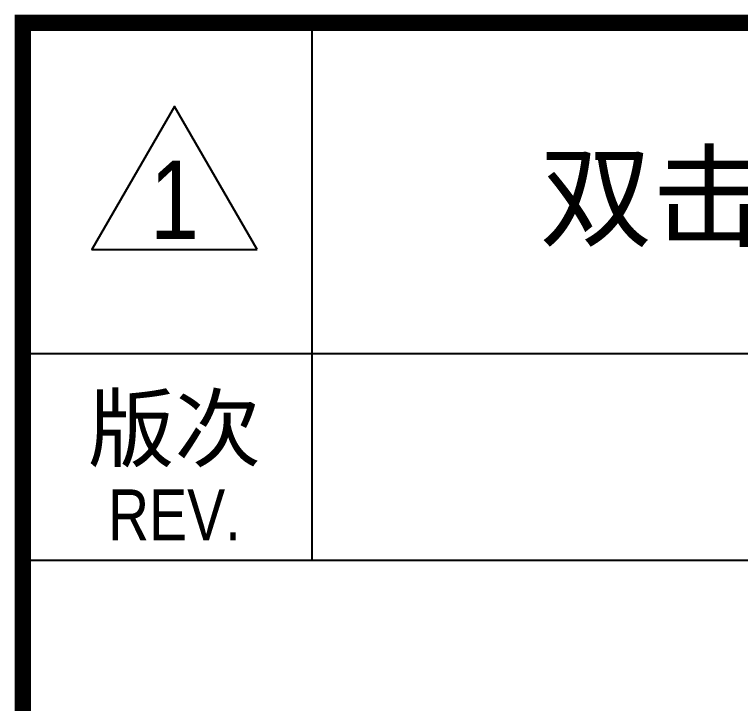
# Model space of a CAD drawing. Header units: millimetres. Extents: x -13522 to 160130, y -106845 to 23204.
# Drawn here: x 86731 to 89364, y -53770 to -51270 of the extents above; entities that cross this region are included whole.
import ezdxf
from ezdxf.enums import TextEntityAlignment as Align

# ---------------------------------------------------------------- set-up
doc = ezdxf.new("R2010")
doc.units = ezdxf.units.MM
doc.layers.add('0DataFlow-NsTitanTitle', color=8, linetype='Continuous')
doc.styles.add('TitleText', font='arial.ttf')

# ---------------------------------------------------------------- blocks, each defined once
blk = doc.blocks.new('RevText')
at = {"style": 'TitleText'}
blk.add_text('版次', height=2.3, dxfattribs=at).set_placement((-174.497, 8.442), align=Align.BOTTOM_CENTER)
at = {"style": 'TitleText', "width": 0.8}
blk.add_text('REV.', height=1.85, dxfattribs=at).set_placement((-174.497, 5.665), align=Align.BOTTOM_CENTER)
blk = doc.blocks.new('revisions.2017')
for p, q in [((-169.5, 5.5), (-169.5, 25)), ((-180, 13), (0, 13)), ((-180, 5.5), (0, 5.5))]:
    blk.add_line(p, q)
at = {"const_width": 0.6}
blk.add_lwpolyline([(0, 25), (-180, 25), (-180, 0)], dxfattribs=at)
blk.add_lwpolyline([(-171.5, 16.768), (-174.5, 21.964), (-177.5, 16.768)], close=True)
blk.add_blockref('RevText', (0, 0))
at = {"style": 'TitleText'}
for tag, p in [('Description1L1', (-138.75, 20.75)), ('Description1', (-138.75, 18.75)), ('Description1L2', (-138.75, 16.75))]:
    blk.add_attdef(tag, text='', height=3, dxfattribs=at).set_placement(p, align=Align.MIDDLE)
at = {"style": 'TitleText', "width": 0.8}
blk.add_attdef('Ver1', text='', height=2.85, dxfattribs=at).set_placement((-174.5, 18.578), align=Align.MIDDLE)

msp = doc.modelspace()

# ---------------------------------------------------------------- block references
at = {"layer": '0DataFlow-NsTitanTitle', "xscale": 100, "yscale": 100, "zscale": 100}
msp.add_blockref('revisions.2017', (104760.5, -53800), dxfattribs=at).add_auto_attribs({'Ver1': '1', 'Description1': '双击此文本修改版本说明'})

doc.saveas('drawing.dxf')
